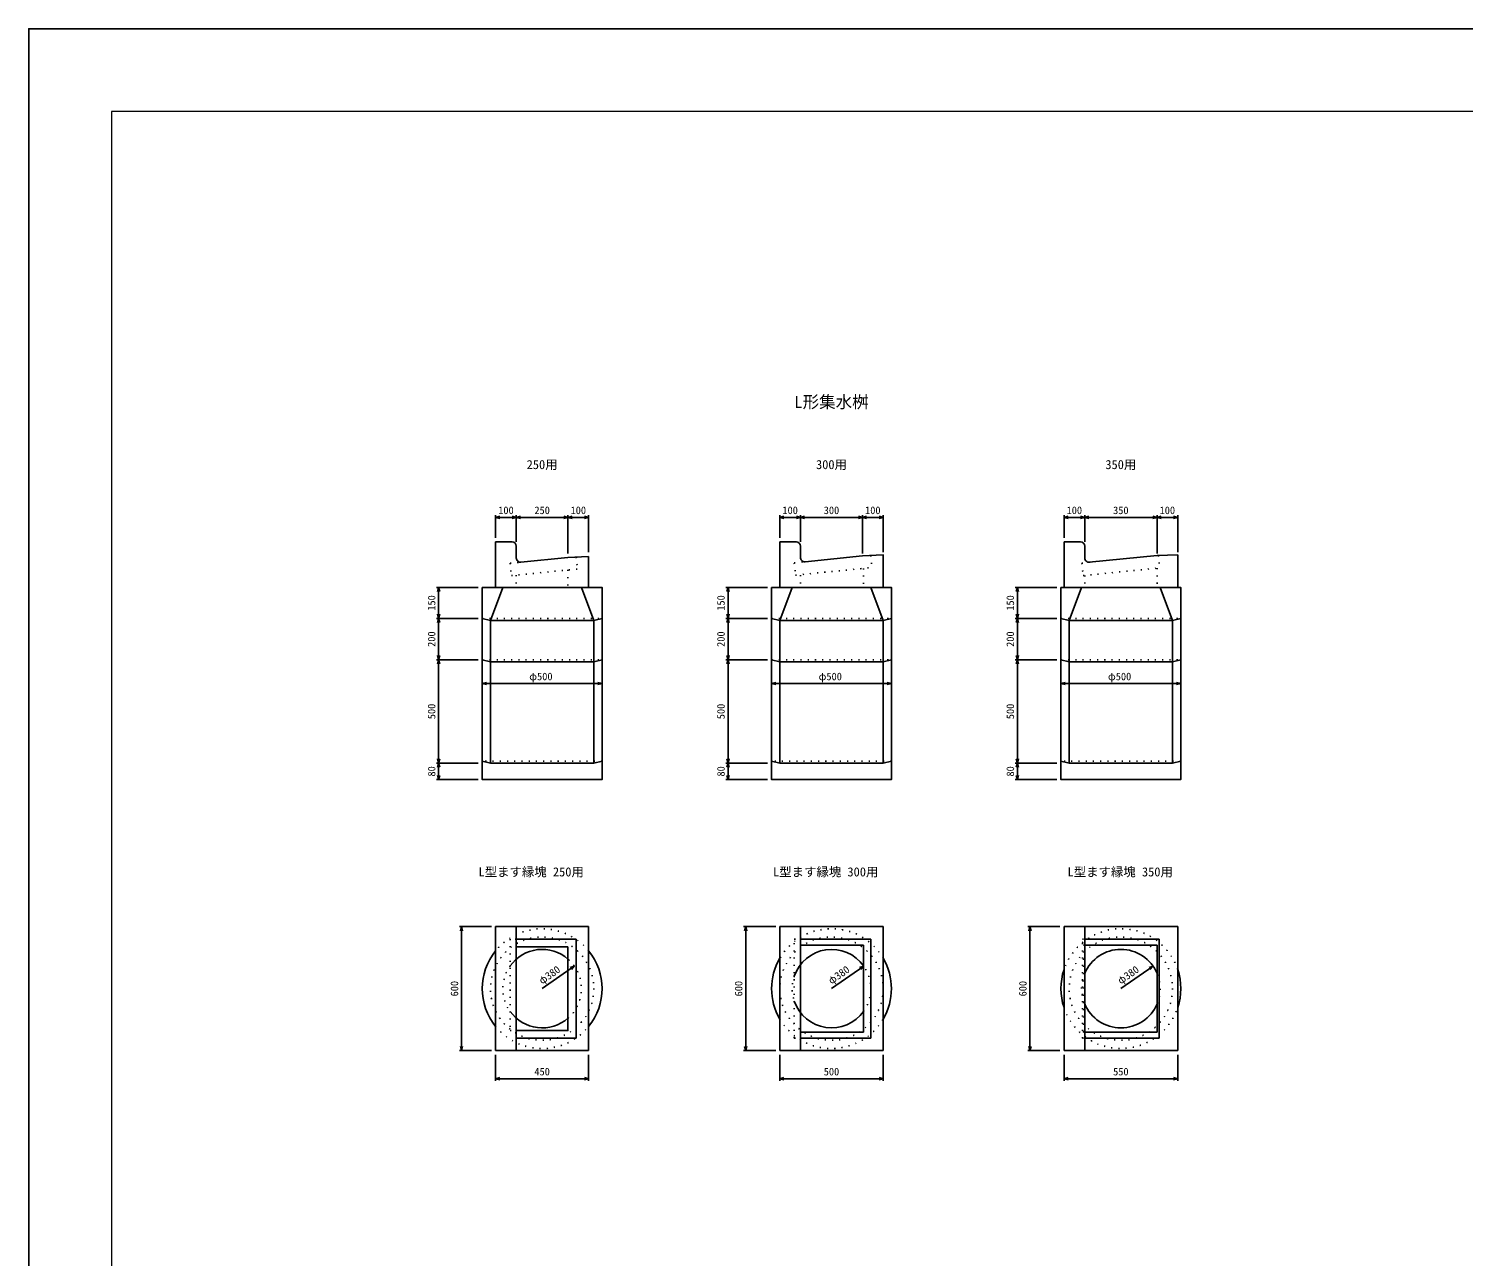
# Model space of a CAD drawing. Units: millimetres, scale not verified. Extents: x -8400 to 8400, y -5940 to 5940.
# Drawn here: x -8400 to -1459, y 0 to 5940 of the extents above; entities that cross this region are included whole.
import ezdxf
from ezdxf.enums import TextEntityAlignment as Align

# ---------------------------------------------------------------- set-up
doc = ezdxf.new("R2010")
doc.units = ezdxf.units.MM
doc.header["$LTSCALE"] = 20
doc.linetypes.add('DOTTED', pattern=[1.75, 0.25, -1.5])
for name, color, linetype, lineweight in [('0-0_DIM', 7, 'Continuous', 25), ('0-1_Defpoints', 5, 'Continuous', 25), ('0-3_OUTLINE', 3, 'Continuous', 25), ('0-4_OUTLINE2', 4, 'DOTTED', 25), ('0-5_TXT', 7, 'Continuous', 25), ('0-6_WAKU', 3, 'Continuous', 13)]:
    doc.layers.add(name, color=color, linetype=linetype, lineweight=lineweight)
doc.styles.add('ＭＳ ゴシック', font='')
doc.styles.get('ＭＳ ゴシック').set_extended_font_data('MS Gothic')

msp = doc.modelspace()

# ---------------------------------------------------------------- linework, layer by layer
at = {"layer": '0-0_DIM'}
for p, q in [((-6140.67, 3476.38), (-6140.67, 3585.33)), ((-6040.67, 3456.38), (-6040.67, 3585.33)), ((-5790.67, 3401.38), (-5790.67, 3585.33)), ((-5690.67, 3406.38), (-5690.67, 3585.33)), ((-4765.67, 3476.38), (-4765.67, 3585.33)), ((-4665.67, 3456.38), (-4665.67, 3585.33)), ((-4365.67, 3401.38), (-4365.67, 3585.33)), ((-4265.67, 3406.38), (-4265.67, 3585.33)), ((-3390.67, 3476.38), (-3390.67, 3585.33)), ((-3290.67, 3456.38), (-3290.67, 3585.33)), ((-2940.67, 3401.38), (-2940.67, 3585.33)), ((-2840.67, 3406.38), (-2840.67, 3585.33)), ((-6225.67, 3236.38), (-6426.45, 3236.38)), ((-4825.67, 3236.38), (-5026.45, 3236.38)), ((-3425.67, 3236.38), (-3626.45, 3236.38)), ((-6225.67, 3086.38), (-6426.45, 3086.38)), ((-4825.67, 3086.38), (-5026.45, 3086.38)), ((-3425.67, 3086.38), (-3626.45, 3086.38)), ((-6225.67, 2886.38), (-6426.45, 2886.38)), ((-4825.67, 2886.38), (-5026.45, 2886.38)), ((-3425.67, 2886.38), (-3626.45, 2886.38)), ((-6205.67, 2771.38), (-5625.67, 2771.38)), ((-4805.67, 2771.38), (-4225.67, 2771.38)), ((-3405.67, 2771.38), (-2825.67, 2771.38)), ((-6225.67, 2386.38), (-6426.45, 2386.38)), ((-4825.67, 2386.38), (-5026.45, 2386.38)), ((-3425.67, 2386.38), (-3626.45, 2386.38)), ((-6225.67, 2306.38), (-6426.45, 2306.38)), ((-4825.67, 2306.38), (-5026.45, 2306.38)), ((-3425.67, 2306.38), (-3626.45, 2306.38)), ((-6160.67, 1595.19), (-6315.78, 1595.19)), ((-6305.78, 1595.19), (-6305.78, 995.19)), ((-4785.67, 1595.19), (-4940.78, 1595.19)), ((-4930.78, 1595.19), (-4930.78, 995.19)), ((-3410.67, 1595.19), (-3565.78, 1595.19)), ((-3555.78, 1595.19), (-3555.78, 995.19)), ((-5915.67, 1295.19), (-5760.04, 1404.17)), ((-4515.67, 1295.19), (-4360.04, 1404.17)), ((-3115.67, 1295.19), (-2960.04, 1404.17)), ((-6160.67, 995.19), (-6315.78, 995.19)), ((-6140.67, 975.19), (-6140.67, 849.37)), ((-5690.67, 975.19), (-5690.67, 849.37)), ((-4785.67, 995.19), (-4940.78, 995.19)), ((-4765.67, 975.19), (-4765.67, 849.37)), ((-4265.67, 975.19), (-4265.67, 849.37)), ((-3410.67, 995.19), (-3565.78, 995.19)), ((-3390.67, 975.19), (-3390.67, 849.37)), ((-2840.67, 975.19), (-2840.67, 849.37)), ((-6140.67, 859.37), (-5690.67, 859.37)), ((-4765.67, 859.37), (-4265.67, 859.37)), ((-3390.67, 859.37), (-2840.67, 859.37))]:
    msp.add_line(p, q, dxfattribs=at)
for points in [[(-6120.67, 3569.97), (-6140.67, 3575.33), (-6120.67, 3580.69)], [(-6140.67, 3575.33), (-6040.67, 3575.33), (-5790.67, 3575.33), (-5690.67, 3575.33)], [(-6060.67, 3580.69), (-6040.67, 3575.33), (-6060.67, 3569.97)], [(-6020.67, 3569.97), (-6040.67, 3575.33), (-6020.67, 3580.69)], [(-5810.67, 3580.69), (-5790.67, 3575.33), (-5810.67, 3569.97)], [(-5770.67, 3569.97), (-5790.67, 3575.33), (-5770.67, 3580.69)], [(-5710.67, 3580.69), (-5690.67, 3575.33), (-5710.67, 3569.97)], [(-4745.67, 3569.97), (-4765.67, 3575.33), (-4745.67, 3580.69)], [(-4765.67, 3575.33), (-4665.67, 3575.33), (-4365.67, 3575.33), (-4265.67, 3575.33)], [(-4685.67, 3580.69), (-4665.67, 3575.33), (-4685.67, 3569.97)], [(-4645.67, 3569.97), (-4665.67, 3575.33), (-4645.67, 3580.69)], [(-4385.67, 3580.69), (-4365.67, 3575.33), (-4385.67, 3569.97)], [(-4345.67, 3569.97), (-4365.67, 3575.33), (-4345.67, 3580.69)], [(-4285.67, 3580.69), (-4265.67, 3575.33), (-4285.67, 3569.97)], [(-3370.67, 3569.97), (-3390.67, 3575.33), (-3370.67, 3580.69)], [(-3390.67, 3575.33), (-3290.67, 3575.33), (-2940.67, 3575.33), (-2840.67, 3575.33)], [(-3310.67, 3580.69), (-3290.67, 3575.33), (-3310.67, 3569.97)], [(-3270.67, 3569.97), (-3290.67, 3575.33), (-3270.67, 3580.69)], [(-2960.67, 3580.69), (-2940.67, 3575.33), (-2960.67, 3569.97)], [(-2920.67, 3569.97), (-2940.67, 3575.33), (-2920.67, 3580.69)], [(-2860.67, 3580.69), (-2840.67, 3575.33), (-2860.67, 3569.97)], [(-6411.09, 3216.38), (-6416.45, 3236.38), (-6421.81, 3216.38)], [(-6416.45, 3236.38), (-6416.45, 3086.38), (-6416.45, 2886.38), (-6416.45, 2386.38), (-6416.45, 2306.38)], [(-5011.09, 3216.38), (-5016.45, 3236.38), (-5021.81, 3216.38)], [(-5016.45, 3236.38), (-5016.45, 3086.38), (-5016.45, 2886.38), (-5016.45, 2386.38), (-5016.45, 2306.38)], [(-3611.09, 3216.38), (-3616.45, 3236.38), (-3621.81, 3216.38)], [(-3616.45, 3236.38), (-3616.45, 3086.38), (-3616.45, 2886.38), (-3616.45, 2386.38), (-3616.45, 2306.38)], [(-6421.81, 3106.38), (-6416.45, 3086.38), (-6411.09, 3106.38)], [(-6411.09, 3066.38), (-6416.45, 3086.38), (-6421.81, 3066.38)], [(-5021.81, 3106.38), (-5016.45, 3086.38), (-5011.09, 3106.38)], [(-5011.09, 3066.38), (-5016.45, 3086.38), (-5021.81, 3066.38)], [(-3621.81, 3106.38), (-3616.45, 3086.38), (-3611.09, 3106.38)], [(-3611.09, 3066.38), (-3616.45, 3086.38), (-3621.81, 3066.38)], [(-6421.81, 2906.38), (-6416.45, 2886.38), (-6411.09, 2906.38)], [(-6411.09, 2866.38), (-6416.45, 2886.38), (-6421.81, 2866.38)], [(-5021.81, 2906.38), (-5016.45, 2886.38), (-5011.09, 2906.38)], [(-5011.09, 2866.38), (-5016.45, 2886.38), (-5021.81, 2866.38)], [(-3621.81, 2906.38), (-3616.45, 2886.38), (-3611.09, 2906.38)], [(-3611.09, 2866.38), (-3616.45, 2886.38), (-3621.81, 2866.38)], [(-6185.67, 2766.02), (-6205.67, 2771.38), (-6185.67, 2776.74)], [(-5645.67, 2766.02), (-5625.67, 2771.38), (-5645.67, 2776.74)], [(-4785.67, 2766.02), (-4805.67, 2771.38), (-4785.67, 2776.74)], [(-4245.67, 2766.02), (-4225.67, 2771.38), (-4245.67, 2776.74)], [(-3385.67, 2766.02), (-3405.67, 2771.38), (-3385.67, 2776.74)], [(-2845.67, 2766.02), (-2825.67, 2771.38), (-2845.67, 2776.74)], [(-6421.81, 2406.38), (-6416.45, 2386.38), (-6411.09, 2406.38)], [(-6411.09, 2366.38), (-6416.45, 2386.38), (-6421.81, 2366.38)], [(-5021.81, 2406.38), (-5016.45, 2386.38), (-5011.09, 2406.38)], [(-5011.09, 2366.38), (-5016.45, 2386.38), (-5021.81, 2366.38)], [(-3621.81, 2406.38), (-3616.45, 2386.38), (-3611.09, 2406.38)], [(-3611.09, 2366.38), (-3616.45, 2386.38), (-3621.81, 2366.38)], [(-6421.81, 2326.38), (-6416.45, 2306.38), (-6411.09, 2326.38)], [(-5021.81, 2326.38), (-5016.45, 2306.38), (-5011.09, 2326.38)], [(-3621.81, 2326.38), (-3616.45, 2306.38), (-3611.09, 2326.38)], [(-6300.42, 1575.19), (-6305.78, 1595.19), (-6311.14, 1575.19)], [(-4925.42, 1575.19), (-4930.78, 1595.19), (-4936.14, 1575.19)], [(-3550.42, 1575.19), (-3555.78, 1595.19), (-3561.14, 1575.19)], [(-5779.49, 1397.09), (-5760.04, 1404.17), (-5773.35, 1388.31)], [(-4379.49, 1397.09), (-4360.04, 1404.17), (-4373.35, 1388.31)], [(-2979.49, 1397.09), (-2960.04, 1404.17), (-2973.35, 1388.31)], [(-6300.42, 1015.19), (-6305.78, 995.19), (-6311.14, 1015.19)], [(-4925.42, 1015.19), (-4930.78, 995.19), (-4936.14, 1015.19)], [(-3550.42, 1015.19), (-3555.78, 995.19), (-3561.14, 1015.19)], [(-6120.67, 854.01), (-6140.67, 859.37), (-6120.67, 864.73)], [(-5710.67, 864.73), (-5690.67, 859.37), (-5710.67, 854.01)], [(-4745.67, 854.01), (-4765.67, 859.37), (-4745.67, 864.73)], [(-4285.67, 864.73), (-4265.67, 859.37), (-4285.67, 854.01)], [(-3370.67, 854.01), (-3390.67, 859.37), (-3370.67, 864.73)], [(-2860.67, 864.73), (-2840.67, 859.37), (-2860.67, 854.01)]]:
    msp.add_lwpolyline(points, dxfattribs=at)
at = {"layer": '0-1_Defpoints'}
msp.add_lwpolyline([(-8400, -5940), (8400, -5940), (8400, 5940), (-8400, 5940)], close=True, dxfattribs=at)
at = {"layer": '0-3_OUTLINE'}
for p, q in [((-6140.67, 3456.38), (-6060.67, 3456.38)), ((-6140.67, 3456.38), (-6140.67, 3236.38)), ((-6040.67, 3436.38), (-6040.67, 3378.48)), ((-4765.67, 3456.38), (-4765.67, 3236.38)), ((-4765.67, 3456.38), (-4685.67, 3456.38)), ((-4665.67, 3436.38), (-4665.67, 3380.68)), ((-3390.67, 3456.38), (-3310.67, 3456.38)), ((-3390.67, 3456.38), (-3390.67, 3236.38)), ((-3290.67, 3436.38), (-3290.67, 3378.48)), ((-6018.68, 3358.58), (-5790.67, 3381.38)), ((-5790.67, 3381.38), (-5690.67, 3386.38)), ((-5690.67, 3386.38), (-5690.67, 3236.38)), ((-3268.68, 3358.58), (-2940.67, 3391.38)), ((-2940.67, 3391.38), (-2840.67, 3393.58)), ((-2840.67, 3393.58), (-2840.67, 3236.38)), ((-6105.67, 3236.38), (-6165.67, 3076.38)), ((-6140.67, 3236.38), (-5690.67, 3236.38)), ((-5725.67, 3236.38), (-5665.67, 3076.38)), ((-4705.67, 3236.38), (-4765.67, 3076.38)), ((-4765.67, 3236.38), (-4265.67, 3236.38)), ((-4325.67, 3236.38), (-4265.67, 3076.38)), ((-3390.67, 3236.38), (-2840.67, 3236.38)), ((-3305.67, 3236.38), (-3365.67, 3076.38)), ((-2925.67, 3236.38), (-2865.67, 3076.38)), ((-6165.67, 3076.38), (-6205.67, 3086.38)), ((-6165.67, 3076.38), (-5665.67, 3076.38)), ((-6165.67, 3076.38), (-6165.67, 2386.38)), ((-5665.67, 3076.38), (-5625.67, 3086.38)), ((-5665.67, 2386.38), (-5665.67, 3076.38)), ((-4765.67, 3076.38), (-4805.67, 3086.38)), ((-4765.67, 3076.38), (-4265.67, 3076.38)), ((-4765.67, 3076.38), (-4765.67, 2386.38)), ((-4265.67, 3076.38), (-4225.67, 3086.38)), ((-4265.67, 2386.38), (-4265.67, 3076.38)), ((-3365.67, 3076.38), (-3405.67, 3086.38)), ((-3365.67, 3076.38), (-2865.67, 3076.38)), ((-3365.67, 3076.38), (-3365.67, 2386.38)), ((-2865.67, 3076.38), (-2825.67, 3086.38)), ((-2865.67, 2386.38), (-2865.67, 3076.38)), ((-6205.67, 2886.38), (-6165.67, 2876.38)), ((-6165.67, 2876.38), (-5665.67, 2876.38)), ((-5665.67, 2876.38), (-5625.67, 2886.38)), ((-4805.67, 2886.38), (-4765.67, 2876.38)), ((-4765.67, 2876.38), (-4265.67, 2876.38)), ((-4265.67, 2876.38), (-4225.67, 2886.38)), ((-3405.67, 2886.38), (-3365.67, 2876.38)), ((-3365.67, 2876.38), (-2865.67, 2876.38)), ((-2865.67, 2876.38), (-2825.67, 2886.38)), ((-6165.67, 2386.38), (-6205.67, 2396.38)), ((-5665.67, 2386.38), (-6165.67, 2386.38)), ((-6165.67, 2386.38), (-5665.67, 2386.38)), ((-5665.67, 2386.38), (-5625.67, 2396.38)), ((-4765.67, 2386.38), (-4805.67, 2396.38)), ((-4265.67, 2386.38), (-4765.67, 2386.38)), ((-4765.67, 2386.38), (-4265.67, 2386.38)), ((-4265.67, 2386.38), (-4225.67, 2396.38)), ((-3365.67, 2386.38), (-3405.67, 2396.38)), ((-2865.67, 2386.38), (-3365.67, 2386.38)), ((-3365.67, 2386.38), (-2865.67, 2386.38)), ((-2865.67, 2386.38), (-2825.67, 2396.38)), ((-6040.67, 995.19), (-6040.67, 1595.19)), ((-6040.67, 1535.19), (-5750.67, 1535.19)), ((-5750.67, 1055.19), (-5750.67, 1535.19)), ((-5690.67, 995.19), (-5690.67, 1595.19)), ((-4765.67, 1595.19), (-4265.67, 1595.19)), ((-4765.67, 995.19), (-4765.67, 1595.19)), ((-4665.67, 995.19), (-4665.67, 1595.19)), ((-4665.67, 1535.19), (-4325.67, 1535.19)), ((-4325.67, 1055.19), (-4325.67, 1535.19)), ((-4265.67, 995.19), (-4265.67, 1595.19)), ((-3390.67, 1595.19), (-2840.67, 1595.19)), ((-3390.67, 995.19), (-3390.67, 1595.19)), ((-3290.67, 995.19), (-3290.67, 1595.19)), ((-3290.67, 1535.19), (-2930.67, 1535.19)), ((-2930.67, 1055.19), (-2930.67, 1535.19)), ((-2840.67, 995.19), (-2840.67, 1595.19)), ((-6040.67, 1498.19), (-5790.67, 1498.19)), ((-4665.67, 1505.19), (-4360.67, 1505.19)), ((-4360.67, 1085.19), (-4360.67, 1505.19)), ((-3290.67, 1505.19), (-2940.67, 1505.19)), ((-2940.67, 1085.19), (-2940.67, 1505.19)), ((-6040.67, 1055.19), (-5750.67, 1055.19)), ((-4665.67, 1085.19), (-4360.67, 1085.19)), ((-4665.67, 1055.19), (-4325.67, 1055.19)), ((-3290.67, 1085.19), (-2940.67, 1085.19)), ((-3290.67, 1055.19), (-2930.67, 1055.19)), ((-6140.67, 995.19), (-5690.67, 995.19)), ((-4765.67, 995.19), (-4265.67, 995.19)), ((-3390.67, 995.19), (-2840.67, 995.19))]:
    msp.add_line(p, q, dxfattribs=at)
for points in [[(-4643.68, 3360.78), (-4365.67, 3388.58), (-4265.67, 3393.58), (-4265.67, 3236.38)], [(-6140.67, 995.19), (-6140.67, 1595.19), (-5690.67, 1595.19)], [(-6040.67, 1092.19), (-5790.67, 1092.19), (-5790.67, 1498.19)]]:
    msp.add_lwpolyline(points, dxfattribs=at)
for points in [[(-6205.67, 3236.38), (-5625.67, 3236.38), (-5625.67, 2306.38), (-6205.67, 2306.38)], [(-4805.67, 3236.38), (-4225.67, 3236.38), (-4225.67, 2306.38), (-4805.67, 2306.38)], [(-3405.67, 3236.38), (-2825.67, 3236.38), (-2825.67, 2306.38), (-3405.67, 2306.38)]]:
    msp.add_lwpolyline(points, close=True, dxfattribs=at)
for centre, radius, start, end in [((-6060.67, 3436.38), 20, 0, 90), ((-4685.67, 3436.38), 20, 0, 90), ((-3310.67, 3436.38), 20, 0, 90), ((-6020.67, 3378.48), 20, 180, 275.71059), ((-4645.67, 3380.68), 20, 176.00717, 275.67206), ((-3270.67, 3378.48), 20, 180, 275.71059), ((-5915.67, 1295.19), 290, 140.88326, 219.11674), ((-5915.67, 1295.19), 190, 48.86049, 144.6655), ((-5915.67, 1295.19), 290, 320.88326, 39.11674), ((-4515.67, 1295.19), 190, 35.3345, 161.32828), ((-3115.67, 1295.19), 190, 22.91954, 157.08046), ((-4515.67, 1295.19), 290, 149.54969, 210.45031), ((-4515.67, 1295.19), 290, 329.54969, 30.45031), ((-3115.67, 1295.19), 290, 161.49137, 198.50863), ((-3115.67, 1295.19), 290, 341.49137, 18.50863), ((-5915.67, 1295.19), 190, 215.3345, 311.13951), ((-4515.67, 1295.19), 190, 198.67172, 324.6655), ((-3115.67, 1295.19), 190, 202.91954, 337.08046)]:
    msp.add_arc(centre, radius, start, end, dxfattribs=at)
at = {"layer": '0-4_OUTLINE2'}
for p, q in [((-6070.67, 3353.38), (-6018.68, 3358.58)), ((-5750.67, 3383.38), (-5744.9, 3325.66)), ((-4695.67, 3355.58), (-4643.68, 3360.78)), ((-4695.67, 3355.58), (-4689.7, 3295.88)), ((-4689.7, 3295.88), (-4319.9, 3332.86)), ((-4325.67, 3390.58), (-4319.9, 3332.86)), ((-3304.05, 3353.64), (-3252.19, 3360.23)), ((-3304.05, 3353.64), (-3298.08, 3293.94)), ((-2934.11, 3391.52), (-2928.27, 3330.92)), ((-6040.67, 3296.08), (-6040.67, 3236.38)), ((-5790.67, 3321.08), (-5790.67, 3236.38)), ((-4665.67, 3296.08), (-4665.67, 3236.38)), ((-4360.67, 3328.78), (-4360.67, 3236.38)), ((-3298.08, 3293.94), (-2928.27, 3330.92)), ((-3290.54, 3294.69), (-3290.67, 3236.38)), ((-2940.67, 3329.67), (-2940.67, 3236.38)), ((-6205.67, 3086.38), (-5625.67, 3086.38)), ((-4805.67, 3086.38), (-4225.67, 3086.38)), ((-3405.67, 3086.38), (-2825.67, 3086.38)), ((-6205.67, 2886.38), (-5625.67, 2886.38)), ((-4805.67, 2886.38), (-4225.67, 2886.38)), ((-3405.67, 2886.38), (-2825.67, 2886.38)), ((-5625.67, 2396.38), (-6205.67, 2396.38)), ((-4225.67, 2396.38), (-4805.67, 2396.38)), ((-2825.67, 2396.38), (-3405.67, 2396.38)), ((-4695.67, 1535.19), (-4665.67, 1535.19)), ((-4695.67, 1055.19), (-4695.67, 1535.19)), ((-3300.67, 1535.19), (-3290.67, 1535.19)), ((-3300.67, 1055.19), (-3300.67, 1535.19)), ((-4695.67, 1055.19), (-4665.67, 1055.19)), ((-3300.67, 1055.19), (-3290.67, 1055.19))]:
    msp.add_line(p, q, dxfattribs=at)
for points in [[(-6070.67, 3353.38), (-6064.7, 3293.68), (-5744.9, 3325.66)], [(-6040.67, 1535.19), (-6070.67, 1535.19), (-6070.67, 1092.19), (-6040.67, 1092.19)], [(-3290.67, 1085.19), (-3295.67, 1085.19), (-3295.67, 1505.19), (-3290.67, 1505.19)]]:
    msp.add_lwpolyline(points, dxfattribs=at)
for centre in [(-5915.67, 1295.19), (-4515.67, 1295.19), (-3115.67, 1295.19)]:
    msp.add_circle(centre, 250, dxfattribs=at)
for centre, radius, start, end in [((-5915.67, 1295.19), 290, 39.11674, 140.88326), ((-4515.67, 1295.19), 290, 30.45031, 149.54969), ((-3115.67, 1295.19), 290, 18.50863, 161.49137), ((-5915.67, 1295.19), 190, 144.6655, 215.3345), ((-5915.67, 1295.19), 190, 311.13951, 48.86049), ((-4515.67, 1295.19), 190, 324.6655, 35.3345), ((-4515.67, 1295.19), 190, 161.32828, 198.67172), ((-3115.67, 1295.19), 190, 157.08046, 202.91954), ((-3115.67, 1295.19), 190, 337.08046, 22.91954), ((-3115.67, 1295.19), 290, 198.50863, 341.49137), ((-5915.67, 1295.19), 290, 219.11674, 320.88326), ((-4515.67, 1295.19), 290, 210.45031, 329.54969)]:
    msp.add_arc(centre, radius, start, end, dxfattribs=at)
at = {"layer": '0-6_WAKU'}
msp.add_lwpolyline([(-8000, -5540), (8000, -5540), (8000, 5540), (-8000, 5540)], close=True, dxfattribs=at)

# ---------------------------------------------------------------- texts
at = {"layer": '0-0_DIM', "style": 'ＭＳ ゴシック'}
for s, p in [('100', (-6128.17, 3580.33)), ('250', (-5953.17, 3580.33)), ('100', (-5778.17, 3580.33)), ('100', (-4753.17, 3580.33)), ('300', (-4553.17, 3580.33)), ('100', (-4353.17, 3580.33)), ('100', (-3378.17, 3580.33)), ('350', (-3153.17, 3580.33)), ('100', (-2928.17, 3580.33)), ('φ500', (-5978.17, 2776.38)), ('φ500', (-4578.17, 2776.38)), ('φ500', (-3178.17, 2776.38)), ('450', (-5953.17, 864.37)), ('500', (-4553.17, 864.37)), ('550', (-3153.17, 864.37))]:
    msp.add_text(s, height=36.66, dxfattribs=at).set_placement(p, align=Align.BOTTOM_LEFT)
for s, rotation, p in [('150', 90, (-6421.45, 3123.88)), ('150', 90, (-5021.45, 3123.88)), ('150', 90, (-3621.45, 3123.88)), ('200', 90, (-6421.45, 2948.88)), ('200', 90, (-5021.45, 2948.88)), ('200', 90, (-3621.45, 2948.88)), ('500', 90, (-6421.45, 2598.88)), ('500', 90, (-5021.45, 2598.88)), ('500', 90, (-3621.45, 2598.88)), ('80', 90, (-6421.45, 2321.38)), ('80', 90, (-5021.45, 2321.38)), ('80', 90, (-3621.45, 2321.38)), ('φ380', 35, (-5909.73, 1305.46)), ('φ380', 35, (-4509.73, 1305.46)), ('φ380', 35, (-3109.73, 1305.46)), ('600', 90, (-6310.78, 1257.69)), ('600', 90, (-4935.78, 1257.69)), ('600', 90, (-3560.78, 1257.69))]:
    msp.add_text(s, height=36.66, rotation=rotation, dxfattribs=at).set_placement(p, align=Align.BOTTOM_LEFT)
at = {"layer": '0-5_TXT', "style": 'ＭＳ ゴシック'}
for s, height, p in [('L形集水桝', 58.65, (-4695.67, 4087.13)), ('250用', 43.99, (-5990.67, 3795.8)), ('300用', 43.99, (-4590.67, 3795.8)), ('350用', 43.99, (-3190.67, 3795.8)), ('L型ます縁塊 250用', 43.99, (-6223.49, 1824.97)), ('L型ます縁塊 300用', 43.99, (-4798.49, 1824.97)), ('L型ます縁塊 350用', 43.99, (-3373.49, 1824.97))]:
    msp.add_text(s, height=height, dxfattribs=at).set_placement(p, align=Align.BOTTOM_LEFT)

doc.saveas('drawing.dxf')
